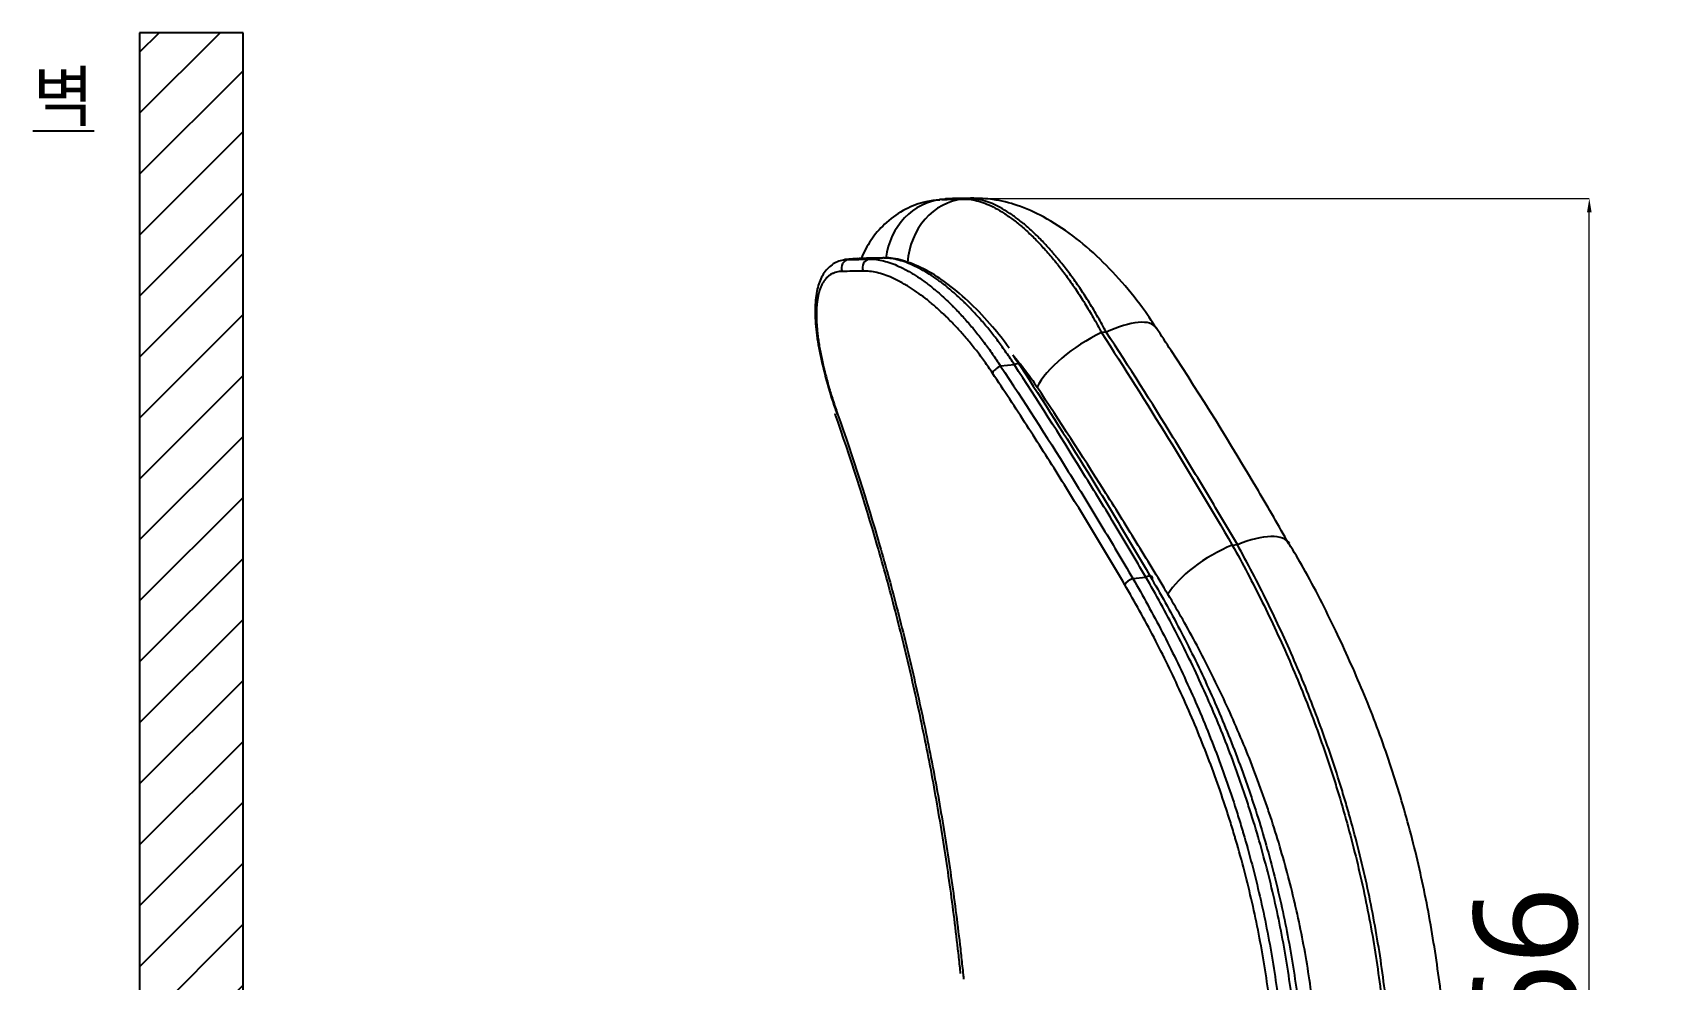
# Model space of a CAD drawing. Extents: x -2833 to -229, y 127 to 2035.
# Drawn here: x -2369.2 to -1894.7, y 864.9 to 1139.2 of the extents above; entities that cross this region are included whole.
import ezdxf

# ---------------------------------------------------------------- set-up
doc = ezdxf.new("R2010")
doc.units = 0
doc.header["$LTSCALE"] = 0.5
doc.header["$MEASUREMENT"] = 0
doc.layers.get('0').update_dxf_attribs({"linetype": 'CONTINUOUS'})
doc.layers.get('DEFPOINTS').update_dxf_attribs({"linetype": 'CONTINUOUS'})
doc.styles.add('Daelim Dimension', font='NanumGothic.ttf')
doc.styles.add('NOTE', font='NanumGothic.ttf', dxfattribs={"width": 0.85, "height": 4})
doc.dimstyles.new('DEFAULT', dxfattribs={"dimscale": 2, "dimtxt": 2, "dimasz": 2, "dimexe": 0, "dimexo": 2, "dimgap": 1, "dimtad": 1, "dimdec": 0, "dimzin": 9, "dimdsep": 46, "dimtxsty": 'Daelim Dimension', "dimcen": 0.5, "dimclrd": 5, "dimclre": 5, "dimclrt": 256, "dimadec": 1, "dimazin": 0, "dimtfac": 1, "dimtdec": 0, "dimtix": 1, "dimtmove": 0, "dimatfit": 3, "dimfxl": 1, "dimtolj": 1, "dimtzin": 1, "dimlwd": 9, "dimlwe": 9, "dimarcsym": 0})

# ---------------------------------------------------------------- blocks, each defined once
blk = doc.blocks.new('*D63')
at = {"color": 5, "lineweight": 9, "transparency": 16777216}
for p, q in [((-2095.57, 1091.13), (-1918.11, 1091.13)), ((-1918.11, 629.1), (-1918.11, 1087.13)), ((-2049.99, 625.1), (-1918.11, 625.1))]:
    blk.add_line(p, q, dxfattribs=at)
at = {"color": 5, "transparency": 16777216}
for points in [[(-1918.78, 1087.13), (-1917.44, 1087.13), (-1918.11, 1091.13)], [(-1918.78, 629.1), (-1917.44, 629.1), (-1918.11, 625.1)]]:
    blk.add_solid(points, dxfattribs=at)
at = {"layer": 'DEFPOINTS', "color": 0, "transparency": 16777216}
for p in [(-2099.57, 1091.13), (-1918.11, 1091.13), (-2053.99, 625.1)]:
    blk.add_point(p, dxfattribs=at)
at = {"color": 7, "transparency": 16777216, "insert": (-1936.44, 858.12), "char_height": 30, "attachment_point": 5, "rotation": 90, "style": 'Daelim Dimension'}
blk.add_mtext('\\A1;466', dxfattribs=at)

msp = doc.modelspace()

# ---------------------------------------------------------------- hatches: boundary and pattern name
h = msp.add_hatch()
h.set_pattern_fill('ANSI31', color=3, scale=99.955177)
h.set_pattern_definition([(45, (-7707.805, 4510.419), (-8.834873, 8.834873), [])])
edge = h.paths.add_edge_path()
edge.add_spline(control_points=[(-2338.18, 657.7), (-2328.68, 656.71), (-2317.67, 641.05), (-2308.19, 640.81)], knot_values=[20.260587, 20.260587, 20.260587, 20.260587, 53.794277, 53.794277, 53.794277, 53.794277], degree=3, periodic=0)
edge.add_line((-2308.19, 640.81), (-2308.19, 1139.16))
edge.add_line((-2308.19, 1139.16), (-2338.18, 1139.16))
edge.add_line((-2338.18, 1139.16), (-2338.18, 657.7))
edge = h.paths.add_edge_path()
edge.add_spline(control_points=[(-2308.19, 620.81), (-2317.67, 621.06), (-2328.68, 636.72), (-2338.18, 637.71)], knot_values=[20.260587, 20.260587, 20.260587, 20.260587, 53.794277, 53.794277, 53.794277, 53.794277], degree=3, periodic=0)
edge.add_line((-2338.18, 637.71), (-2338.18, 517.42))
edge.add_line((-2338.18, 517.42), (-1894.66, 517.42))
edge.add_line((-1894.66, 517.42), (-1894.66, 547.41))
edge.add_line((-1894.66, 547.41), (-2308.19, 547.41))
edge.add_line((-2308.19, 547.41), (-2308.19, 620.81))

# ---------------------------------------------------------------- linework, layer by layer
for p, q in [((-2308.19, 1139.16), (-2338.18, 1139.16)), ((-2338.18, 1139.16), (-2338.18, 657.7)), ((-2308.19, 640.81), (-2308.19, 1139.16))]:
    msp.add_line(p, q)
at = {"color": 7, "linetype": 'Continuous', "lineweight": 25}
for p, q in [((-2104.54, 1090.98), (-2106.32, 1090.82)), ((-2103.96, 1091), (-2105.73, 1090.85)), ((-2099.43, 1090.98), (-2097.82, 1091.12)), ((-2130.28, 1073.74), (-2133.91, 1073.42)), ((-2129.59, 1073.74), (-2133.23, 1073.42)), ((-2129.08, 1073.76), (-2132.73, 1073.44)), ((-2126.68, 1073.55), (-2122.86, 1073.89)), ((-2058.08, 1052.38), (-2059.45, 1052.26)), ((-2084.72, 1042.92), (-2088.71, 1042.57)), ((-2021.56, 990.68), (-2020.1, 990.81)), ((-2050.39, 981.03), (-2046.6, 981.36))]:
    msp.add_line(p, q, dxfattribs=at)
for centre, major_axis, ratio, start_param, end_param in [((-2104.1, 1070.93), (-0.39, 19.99), 0.902216, 0.069172, 1.404958), ((-2097.8, 1071.06), (0.44, -19.99), 0.895005, 3.20847, 4.616552), ((-2103.01, 1071.09), (-0.36, 19.99), 0.906698, 0.041496, 0.070733), ((-2102.32, 1071.09), (-0.36, 19.99), 0.906698, 6.282383, 6.353919), ((-2096.18, 1071.21), (-0.41, 19.99), 0.899947, 6.276097, 6.351608), ((-2132.52, 1070.95), (-0.04, 2.5), 0.909324, 0.071703, 1.951422), ((-2126.48, 1071.06), (-0.05, 2.5), 0.902843, 0.069384, 1.946295), ((-2060.28, 1042.68), (16.73, 10.95), 0.370065, 0.000398, 1.205106), ((-2061.65, 1042.56), (-16.77, -10.88), 0.371373, 4.34817, 5.74249), ((-2088.99, 1041.36), (-2.08, -1.38), 0.367942, 4.344338, 5.769792), ((-2085, 1041.71), (-2.09, -1.37), 0.369919, 2.608699, 4.346536), ((-2134.44, 1029.51), (-2.36, -0.83), 0.073089, 0.04028, 0.357092), ((-2022.3, 981.11), (-17.28, -10.05), 0.386857, 3.137465, 4.366666), ((-2023.76, 980.99), (-17.26, -10.08), 0.386284, 4.365944, 5.683546), ((-2050.66, 979.82), (-2.16, -1.26), 0.386162, 4.36579, 5.713327), ((-2046.87, 980.15), (-2.16, -1.26), 0.385893, 2.550654, 4.365452)]:
    msp.add_ellipse(centre, major_axis=major_axis, ratio=ratio, start_param=start_param, end_param=end_param, dxfattribs=at)
for points, knots in [([(-2106.28, 1090.66), (-2107.66, 1090.63), (-2111.04, 1090.23), (-2116.44, 1088.17), (-2121.81, 1084.51), (-2126.02, 1079.74), (-2128.09, 1076.05), (-2128.96, 1074.04), (-2129.04, 1073.84)], [0, 0, 0, 0, 0.137707, 0.345017, 0.566786, 0.773411, 0.977645, 1, 1, 1, 1]), ([(-2099.43, 1090.98), (-2098.73, 1090.99), (-2098.01, 1090.93), (-2096.54, 1090.72), (-2095.78, 1090.55), (-2094.25, 1090.11), (-2093.47, 1089.84), (-2091.89, 1089.18), (-2091.08, 1088.8), (-2089.43, 1087.92), (-2088.6, 1087.43), (-2087.54, 1086.74), (-2087.32, 1086.6), (-2087, 1086.39), (-2086.89, 1086.31), (-2086.68, 1086.17), (-2086.57, 1086.09), (-2086.04, 1085.72), (-2085.6, 1085.4), (-2084.31, 1084.43), (-2083.44, 1083.73), (-2081.7, 1082.24), (-2080.83, 1081.45), (-2079.07, 1079.77), (-2078.19, 1078.88), (-2076.43, 1077.01), (-2075.55, 1076.03), (-2074.22, 1074.49), (-2073.77, 1073.96), (-2073.22, 1073.29), (-2073.11, 1073.16), (-2072.89, 1072.88), (-2072.56, 1072.47), (-2072.22, 1072.06), (-2071.12, 1070.66), (-2070.25, 1069.51), (-2068.52, 1067.13), (-2067.67, 1065.9), (-2065.97, 1063.38), (-2065.13, 1062.08), (-2063.48, 1059.4), (-2062.66, 1058.03), (-2061.04, 1055.2), (-2060.24, 1053.75), (-2059.45, 1052.26)], [0, 0, 0, 0, 0.0625, 0.0625, 0.125, 0.125, 0.1875, 0.1875, 0.25, 0.25, 0.3125, 0.3125, 0.328125, 0.328125, 0.335937, 0.335937, 0.34375, 0.34375, 0.375, 0.375, 0.4375, 0.4375, 0.5, 0.5, 0.5625, 0.5625, 0.625, 0.625, 0.65625, 0.65625, 0.664062, 0.664062, 0.671875, 0.6875, 0.6875, 0.75, 0.75, 0.8125, 0.8125, 0.875, 0.875, 0.9375, 0.9375, 1, 1, 1, 1]), ([(-2058.08, 1052.38), (-2058.87, 1053.87), (-2059.67, 1055.31), (-2061.3, 1058.14), (-2062.12, 1059.51), (-2063.78, 1062.18), (-2064.62, 1063.48), (-2066.32, 1066), (-2067.17, 1067.23), (-2068.9, 1069.6), (-2069.77, 1070.76), (-2071.09, 1072.43), (-2071.53, 1072.98), (-2072.03, 1073.58), (-2072.08, 1073.65), (-2072.19, 1073.79), (-2072.36, 1073.99), (-2072.75, 1074.45), (-2073.08, 1074.84), (-2074.19, 1076.13), (-2075.07, 1077.11), (-2076.82, 1078.98), (-2077.7, 1079.87), (-2079.44, 1081.55), (-2080.31, 1082.34), (-2082.04, 1083.84), (-2082.9, 1084.54), (-2084.19, 1085.51), (-2084.72, 1085.91), (-2085.3, 1086.32), (-2085.46, 1086.43), (-2085.57, 1086.5), (-2085.62, 1086.53), (-2085.89, 1086.72), (-2086.1, 1086.86), (-2087.15, 1087.54), (-2087.98, 1088.04), (-2089.6, 1088.92), (-2090.4, 1089.3), (-2091.97, 1089.97), (-2092.74, 1090.24), (-2094.24, 1090.69), (-2094.98, 1090.85), (-2096.42, 1091.07), (-2097.13, 1091.13), (-2097.82, 1091.12)], [0, 0, 0, 0, 0.0625, 0.0625, 0.125, 0.125, 0.1875, 0.1875, 0.25, 0.25, 0.3125, 0.3125, 0.34375, 0.34375, 0.347656, 0.347656, 0.351563, 0.359375, 0.375, 0.375, 0.4375, 0.4375, 0.5, 0.5, 0.5625, 0.5625, 0.625, 0.625, 0.65625, 0.664062, 0.667969, 0.667969, 0.671875, 0.671875, 0.6875, 0.6875, 0.75, 0.75, 0.8125, 0.8125, 0.875, 0.875, 0.9375, 0.9375, 1, 1, 1, 1]), ([(-2043.61, 1053.52), (-2044.37, 1054.76), (-2047.18, 1059.16), (-2052.61, 1065.99), (-2059.91, 1073.85), (-2067.79, 1080.58), (-2075.75, 1085.78), (-2083.46, 1089.19), (-2090.41, 1090.99), (-2094.92, 1091.19), (-2096.99, 1091.12)], [0, 0, 0, 0, 0.054585, 0.19892, 0.346534, 0.500039, 0.656488, 0.789167, 0.905226, 1, 1, 1, 1]), ([(-2133.21, 1073.25), (-2133.73, 1073.28), (-2135.43, 1073.21), (-2138.09, 1071.78), (-2140.52, 1068.89), (-2142, 1064.85), (-2142.59, 1059.68), (-2142.28, 1053.35), (-2141.13, 1046.12), (-2139.22, 1038.34), (-2137.46, 1032.39), (-2136.26, 1029.17), (-2136.06, 1028.63)], [0, 0, 0, 0, 0.043252, 0.144897, 0.251336, 0.359731, 0.478468, 0.602672, 0.725965, 0.850423, 0.975265, 1, 1, 1, 1]), ([(-2126.68, 1073.55), (-2126.04, 1073.56), (-2125.37, 1073.53), (-2124.01, 1073.36), (-2123.32, 1073.23), (-2121.89, 1072.88), (-2121.17, 1072.66), (-2119.68, 1072.13), (-2118.17, 1071.51), (-2116.5, 1070.67), (-2115.6, 1070.16), (-2115.4, 1070.05), (-2115.3, 1069.99), (-2114.99, 1069.82), (-2114.79, 1069.7), (-2114.18, 1069.34), (-2113.78, 1069.09), (-2112.56, 1068.3), (-2111.74, 1067.74), (-2110.09, 1066.55), (-2109.26, 1065.91), (-2107.59, 1064.57), (-2106.76, 1063.86), (-2105.08, 1062.36), (-2104.23, 1061.58), (-2103.17, 1060.55), (-2102.85, 1060.24), (-2102.54, 1059.92), (-2102.32, 1059.7), (-2102.22, 1059.6), (-2101.69, 1059.06), (-2101.27, 1058.62), (-2100, 1057.29), (-2099.17, 1056.37), (-2097.51, 1054.47), (-2095.86, 1052.51), (-2094.24, 1050.43), (-2092.63, 1048.29), (-2091.84, 1047.19), (-2090.26, 1044.93), (-2089.48, 1043.77), (-2088.71, 1042.57)], [0, 0, 0, 0, 0.0625, 0.0625, 0.125, 0.125, 0.1875, 0.1875, 0.25, 0.3125, 0.320313, 0.320313, 0.328125, 0.328125, 0.34375, 0.34375, 0.375, 0.375, 0.4375, 0.4375, 0.5, 0.5, 0.5625, 0.5625, 0.625, 0.625, 0.640625, 0.648438, 0.648438, 0.65625, 0.65625, 0.6875, 0.6875, 0.75, 0.75, 0.8125, 0.875, 0.875, 0.9375, 0.9375, 1, 1, 1, 1]), ([(-2084.72, 1042.92), (-2085.48, 1044.12), (-2086.26, 1045.29), (-2087.82, 1047.56), (-2088.61, 1048.66), (-2090.21, 1050.8), (-2091.02, 1051.85), (-2092.64, 1053.87), (-2093.47, 1054.85), (-2095.12, 1056.75), (-2095.96, 1057.67), (-2097.22, 1059.01), (-2097.65, 1059.45), (-2098.18, 1059.99), (-2098.28, 1060.09), (-2098.49, 1060.31), (-2098.81, 1060.62), (-2099.13, 1060.94), (-2100.19, 1061.97), (-2101.03, 1062.75), (-2102.72, 1064.24), (-2103.56, 1064.95), (-2105.23, 1066.29), (-2106.06, 1066.93), (-2107.72, 1068.12), (-2108.54, 1068.68), (-2109.77, 1069.46), (-2110.18, 1069.71), (-2110.8, 1070.07), (-2111, 1070.19), (-2111.41, 1070.42), (-2111.61, 1070.53), (-2112.62, 1071.08), (-2114.2, 1071.87), (-2115.74, 1072.48), (-2117.24, 1073.01), (-2117.98, 1073.22), (-2119.43, 1073.57), (-2120.14, 1073.7), (-2121.52, 1073.86), (-2122.2, 1073.9), (-2122.86, 1073.89)], [0, 0, 0, 0, 0.0625, 0.0625, 0.125, 0.125, 0.1875, 0.1875, 0.25, 0.25, 0.3125, 0.3125, 0.34375, 0.34375, 0.351563, 0.351563, 0.359375, 0.375, 0.375, 0.4375, 0.4375, 0.5, 0.5, 0.5625, 0.5625, 0.625, 0.625, 0.65625, 0.65625, 0.671875, 0.671875, 0.6875, 0.6875, 0.75, 0.8125, 0.8125, 0.875, 0.875, 0.9375, 0.9375, 1, 1, 1, 1]), ([(-2086.21, 1047.73), (-2087.78, 1049.92), (-2091.39, 1054.59), (-2097.35, 1060.87), (-2103.86, 1066.41), (-2110.33, 1070.62), (-2116.28, 1073.05), (-2120.41, 1074.06), (-2122.35, 1073.83), (-2122.68, 1073.78)], [0, 0, 0, 0, 0.133918, 0.303559, 0.475701, 0.648111, 0.819355, 0.969664, 1, 1, 1, 1]), ([(-2134.62, 1069.99), (-2134.91, 1069.98), (-2135.49, 1069.94), (-2136.3, 1069.78), (-2137.07, 1069.53), (-2137.55, 1069.29), (-2138.02, 1069.03), (-2138.24, 1068.88), (-2138.49, 1068.69), (-2138.52, 1068.67), (-2138.57, 1068.62), (-2138.65, 1068.56), (-2138.83, 1068.4), (-2138.98, 1068.26), (-2139.28, 1067.96), (-2139.65, 1067.53), (-2140.16, 1066.8), (-2140.6, 1065.97), (-2140.99, 1065.05), (-2141.24, 1064.29), (-2141.38, 1063.8), (-2141.42, 1063.67), (-2141.44, 1063.57), (-2141.45, 1063.53), (-2141.51, 1063.3), (-2141.55, 1063.11), (-2141.67, 1062.54), (-2141.81, 1061.75), (-2141.97, 1060.49), (-2142.06, 1059.15), (-2142.1, 1057.74), (-2142.08, 1056.26), (-2142.03, 1055.22), (-2141.98, 1054.56), (-2141.97, 1054.43), (-2141.95, 1054.16), (-2141.92, 1053.75), (-2141.88, 1053.35), (-2141.8, 1052.52), (-2141.68, 1051.41), (-2141.45, 1049.7), (-2141.16, 1047.94), (-2140.83, 1046.14), (-2140.45, 1044.29), (-2140.16, 1043.03), (-2139.99, 1042.32), (-2139.97, 1042.24), (-2139.94, 1042.08), (-2139.88, 1041.84), (-2139.74, 1041.28), (-2139.62, 1040.79), (-2139.38, 1039.83), (-2139.04, 1038.54), (-2138.49, 1036.59), (-2137.91, 1034.63), (-2137.29, 1032.66), (-2136.64, 1030.67), (-2136.18, 1029.34), (-2135.94, 1028.67)], [0, 0, 0, 0, 0.03125, 0.0625, 0.09375, 0.125, 0.125, 0.15625, 0.15625, 0.160156, 0.160156, 0.164063, 0.171875, 0.1875, 0.1875, 0.21875, 0.25, 0.28125, 0.3125, 0.34375, 0.351563, 0.355469, 0.355469, 0.359375, 0.359375, 0.375, 0.375, 0.40625, 0.4375, 0.46875, 0.5, 0.53125, 0.5625, 0.5625, 0.570313, 0.570313, 0.578125, 0.59375, 0.59375, 0.625, 0.65625, 0.6875, 0.71875, 0.75, 0.78125, 0.78125, 0.785156, 0.785156, 0.789063, 0.796875, 0.8125, 0.8125, 0.84375, 0.875, 0.90625, 0.9375, 0.96875, 1, 1, 1, 1]), ([(-2091.05, 1040.53), (-2091.81, 1041.68), (-2092.59, 1042.79), (-2094.14, 1044.96), (-2094.93, 1046.01), (-2096.52, 1048.06), (-2098.12, 1050.05), (-2099.75, 1051.92), (-2101.39, 1053.74), (-2102.22, 1054.62), (-2103.47, 1055.89), (-2103.89, 1056.31), (-2104.41, 1056.82), (-2104.51, 1056.92), (-2104.72, 1057.13), (-2105.04, 1057.43), (-2105.35, 1057.73), (-2106.4, 1058.71), (-2107.23, 1059.46), (-2108.89, 1060.89), (-2109.72, 1061.56), (-2111.36, 1062.85), (-2112.18, 1063.45), (-2113.81, 1064.59), (-2114.62, 1065.13), (-2115.82, 1065.87), (-2116.42, 1066.23), (-2117.02, 1066.57), (-2117.32, 1066.73), (-2117.42, 1066.79), (-2117.62, 1066.89), (-2117.72, 1066.95), (-2118.61, 1067.42), (-2120.16, 1068.18), (-2121.65, 1068.76), (-2123.11, 1069.26), (-2123.83, 1069.47), (-2125.24, 1069.81), (-2125.92, 1069.93), (-2127.26, 1070.09), (-2127.92, 1070.12), (-2128.56, 1070.11)], [0, 0, 0, 0, 0.0625, 0.0625, 0.125, 0.125, 0.1875, 0.25, 0.25, 0.3125, 0.3125, 0.34375, 0.34375, 0.351563, 0.351563, 0.359375, 0.375, 0.375, 0.4375, 0.4375, 0.5, 0.5, 0.5625, 0.5625, 0.625, 0.625, 0.65625, 0.671875, 0.671875, 0.679688, 0.679688, 0.6875, 0.6875, 0.75, 0.8125, 0.8125, 0.875, 0.875, 0.9375, 0.9375, 1, 1, 1, 1]), ([(-2005.2, 991.09), (-2008.08, 996.21), (-2018.93, 1015.08), (-2031.89, 1035.87), (-2042.14, 1051.43), (-2043.59, 1053.61)], [0, 0, 0, 0, 0.241476, 0.893576, 1, 1, 1, 1]), ([(-2059.45, 1052.26), (-2052.87, 1042.11), (-2046.42, 1031.9), (-2033.8, 1011.38), (-2027.62, 1001.06), (-2021.56, 990.68)], [0, 0, 0, 0, 0.5, 0.5, 1, 1, 1, 1]), ([(-2020.1, 990.81), (-2023.12, 996), (-2026.18, 1001.18), (-2032.36, 1011.51), (-2035.49, 1016.65), (-2044.97, 1032.05), (-2051.45, 1042.25), (-2058.08, 1052.38)], [0, 0, 0, 0, 0.25, 0.25, 0.5, 0.5, 1, 1, 1, 1]), ([(-2085.2, 1045.83), (-2084.59, 1045.12), (-2083.99, 1044.39), (-2082.79, 1042.9), (-2082.19, 1042.14), (-2081.01, 1040.58), (-2080.42, 1039.78), (-2079.26, 1038.14), (-2078.68, 1037.3), (-2078.11, 1036.44)], [0, 0, 0, 0, 0.25, 0.25, 0.5, 0.5, 0.75, 0.75, 1, 1, 1, 1]), ([(-2052.74, 979.21), (-2055.78, 984.39), (-2058.85, 989.55), (-2065.08, 999.84), (-2068.23, 1004.97), (-2073.02, 1012.63), (-2074.62, 1015.19), (-2077.85, 1020.28), (-2079.48, 1022.82), (-2082.75, 1027.9), (-2084.4, 1030.43), (-2087.71, 1035.49), (-2089.37, 1038.01), (-2091.05, 1040.53)], [0, 0, 0, 0, 0.25, 0.25, 0.5, 0.5, 0.625, 0.625, 0.75, 0.75, 0.875, 0.875, 1, 1, 1, 1]), ([(-2088.71, 1042.57), (-2082, 1032.46), (-2075.46, 1022.27), (-2065.88, 1006.88), (-2062.73, 1001.74), (-2056.5, 991.41), (-2053.43, 986.23), (-2050.39, 981.03)], [0, 0, 0, 0, 0.5, 0.5, 0.75, 0.75, 1, 1, 1, 1]), ([(-2046.6, 981.36), (-2049.64, 986.55), (-2052.71, 991.73), (-2058.93, 1002.05), (-2062.07, 1007.2), (-2071.59, 1022.59), (-2078.08, 1032.79), (-2084.72, 1042.92)], [0, 0, 0, 0, 0.25, 0.25, 0.5, 0.5, 1, 1, 1, 1]), ([(-2082.94, 1042.49), (-2076.3, 1032.33), (-2069.81, 1022.1), (-2061.87, 1009.23), (-2060.29, 1006.65), (-2057.15, 1001.49), (-2055.58, 998.9), (-2052.48, 993.72), (-2050.93, 991.13), (-2047.86, 985.94), (-2046.33, 983.34), (-2044.81, 980.74)], [0, 0, 0, 0, 0.5, 0.5, 0.625, 0.625, 0.75, 0.75, 0.875, 0.875, 1, 1, 1, 1]), ([(-2040.21, 976.43), (-2043.24, 981.48), (-2047.84, 989.04), (-2052.51, 996.58), (-2055.63, 1001.59), (-2057.2, 1004.1), (-2065.1, 1016.6), (-2071.54, 1026.55), (-2078.11, 1036.44)], [0, 0, 0, 0, 0.25, 0.375, 0.375, 0.5, 0.5, 1, 1, 1, 1]), ([(-2100.28, 866.49), (-2100.35, 867.22), (-2100.43, 867.95), (-2100.68, 870.33), (-2100.86, 871.99), (-2101.8, 880.28), (-2102.65, 886.89), (-2104.52, 900.06), (-2105.55, 906.63), (-2107.78, 919.72), (-2108.99, 926.24), (-2111.59, 939.24), (-2114.38, 952.2), (-2117.52, 965.08), (-2120.02, 974.71), (-2120.87, 977.91), (-2122.63, 984.31), (-2123.53, 987.5), (-2128.14, 1003.43), (-2132.2, 1016.1), (-2136.63, 1028.67)], [0, 0, 0, 0, 0.013099, 0.013099, 0.043005, 0.043005, 0.162629, 0.162629, 0.282254, 0.282254, 0.401878, 0.401878, 0.521502, 0.641127, 0.641127, 0.700939, 0.700939, 0.760751, 0.760751, 1, 1, 1, 1]), ([(-2135.94, 1028.67), (-2131.52, 1016.1), (-2127.46, 1003.43), (-2122.85, 987.5), (-2121.95, 984.31), (-2120.19, 977.91), (-2119.34, 974.71), (-2116.84, 965.08), (-2113.69, 952.2), (-2110.91, 939.24), (-2108.31, 926.24), (-2107.1, 919.72), (-2104.86, 906.63), (-2103.84, 900.06), (-2101.96, 886.89), (-2101.12, 880.28), (-2100.18, 871.99), (-2100, 870.33), (-2099.73, 867.84), (-2099.65, 867.01), (-2099.52, 865.74), (-2099.47, 865.3), (-2099.43, 864.87)], [0, 0, 0, 0, 0.236939, 0.236939, 0.296173, 0.296173, 0.355408, 0.355408, 0.473878, 0.592347, 0.592347, 0.710816, 0.710816, 0.829286, 0.829286, 0.947755, 0.947755, 0.977372, 0.977372, 0.992181, 0.992181, 1, 1, 1, 1]), ([(-2021.56, 990.68), (-2020.06, 987.99), (-2017.11, 982.54), (-2012.86, 974.21), (-2008.79, 965.72), (-2006.2, 959.95), (-2003.67, 954.12), (-2002.44, 951.18), (-2000.05, 945.23), (-1998.88, 942.23), (-1996.62, 936.17), (-1995.53, 933.1), (-1994.21, 929.24), (-1993.95, 928.46), (-1993.62, 927.49), (-1993.56, 927.3), (-1993.43, 926.91), (-1993.23, 926.32), (-1993.04, 925.74), (-1992.41, 923.79), (-1991.91, 922.23), (-1990.45, 917.54), (-1989.52, 914.39), (-1987.75, 908.08), (-1986.9, 904.91), (-1985.31, 898.55), (-1983.81, 892.15), (-1981.82, 882.48), (-1980.12, 872.73), (-1979.18, 866.17), (-1978.34, 859.58), (-1977.97, 856.27), (-1977.32, 849.63), (-1977.05, 846.29), (-1976.82, 842.94)], [0, 0, 0, 0, 0.0625, 0.125, 0.1875, 0.25, 0.25, 0.3125, 0.3125, 0.375, 0.375, 0.4375, 0.4375, 0.453125, 0.453125, 0.457031, 0.457031, 0.460938, 0.46875, 0.46875, 0.5, 0.5, 0.5625, 0.5625, 0.625, 0.625, 0.6875, 0.75, 0.8125, 0.875, 0.875, 0.9375, 0.9375, 1, 1, 1, 1]), ([(-1975.63, 843.04), (-1975.85, 846.39), (-1976.12, 849.73), (-1976.76, 856.38), (-1977.13, 859.69), (-1977.96, 866.29), (-1978.9, 872.87), (-1980.6, 882.67), (-1982.58, 892.39), (-1984.08, 898.83), (-1985.68, 905.24), (-1986.53, 908.43), (-1987.53, 912.02), (-1987.64, 912.41), (-1987.87, 913.21), (-1988.21, 914.4), (-1988.55, 915.59), (-1989.25, 917.95), (-1989.73, 919.53), (-1991.18, 924.22), (-1992.19, 927.31), (-1994.28, 933.45), (-1995.36, 936.49), (-1997.6, 942.51), (-1998.75, 945.5), (-2001.12, 951.41), (-2003.56, 957.26), (-2007.41, 965.89), (-2011.45, 974.36), (-2015.68, 982.67), (-2018.61, 988.11), (-2020.1, 990.81)], [0, 0, 0, 0, 0.0625, 0.0625, 0.125, 0.125, 0.1875, 0.25, 0.3125, 0.375, 0.375, 0.4375, 0.4375, 0.445313, 0.445313, 0.453125, 0.46875, 0.46875, 0.5, 0.5, 0.5625, 0.5625, 0.625, 0.625, 0.6875, 0.6875, 0.75, 0.8125, 0.875, 0.9375, 1, 1, 1, 1]), ([(-1959.82, 844.6), (-1959.9, 846.42), (-1960.34, 855.06), (-1962.28, 870.49), (-1965.77, 890.71), (-1970.56, 910.56), (-1976.48, 929.86), (-1983.53, 948.35), (-1991.68, 966.41), (-1998.9, 980.65), (-2003.67, 988.76), (-2005.09, 991.09)], [0, 0, 0, 0, 0.034572, 0.164064, 0.293943, 0.423794, 0.553275, 0.681779, 0.808006, 0.94397, 1, 1, 1, 1]), ([(-2009.06, 840.66), (-2009.26, 843.82), (-2009.51, 846.97), (-2010.12, 853.23), (-2010.47, 856.35), (-2011.27, 862.56), (-2012.18, 868.75), (-2013.83, 877.97), (-2015.12, 884.06), (-2016.5, 890.13), (-2017.24, 893.16), (-2018.81, 899.18), (-2019.64, 902.18), (-2020.63, 905.54), (-2020.74, 905.92), (-2020.96, 906.66), (-2021.29, 907.78), (-2021.63, 908.9), (-2022.32, 911.12), (-2022.79, 912.59), (-2024.22, 916.99), (-2025.22, 919.9), (-2027.28, 925.65), (-2028.34, 928.49), (-2030.55, 934.13), (-2031.68, 936.92), (-2034.02, 942.45), (-2036.43, 947.92), (-2040.23, 955.98), (-2044.22, 963.88), (-2048.38, 971.63), (-2051.27, 976.7), (-2052.74, 979.21)], [0, 0, 0, 0, 0.0625, 0.0625, 0.125, 0.125, 0.1875, 0.25, 0.3125, 0.3125, 0.375, 0.375, 0.4375, 0.4375, 0.445313, 0.445313, 0.453125, 0.46875, 0.46875, 0.5, 0.5, 0.5625, 0.5625, 0.625, 0.625, 0.6875, 0.6875, 0.75, 0.8125, 0.875, 0.9375, 1, 1, 1, 1]), ([(-2050.39, 981.03), (-2048.91, 978.49), (-2046.01, 973.35), (-2041.83, 965.49), (-2037.83, 957.49), (-2034.01, 949.32), (-2031.59, 943.78), (-2029.25, 938.18), (-2028.11, 935.35), (-2025.9, 929.64), (-2024.83, 926.76), (-2022.76, 920.94), (-2021.76, 918), (-2020.32, 913.55), (-2019.62, 911.31), (-2018.94, 909.05), (-2018.6, 907.92), (-2018.49, 907.55), (-2018.26, 906.79), (-2018.15, 906.41), (-2017.16, 903.01), (-2016.33, 899.98), (-2014.76, 893.88), (-2014.01, 890.82), (-2012.63, 884.68), (-2011.33, 878.52), (-2009.67, 869.2), (-2008.76, 862.94), (-2007.95, 856.65), (-2007.6, 853.5), (-2006.99, 847.17), (-2006.73, 843.99), (-2006.53, 840.79)], [0, 0, 0, 0, 0.0625, 0.125, 0.1875, 0.25, 0.3125, 0.3125, 0.375, 0.375, 0.4375, 0.4375, 0.5, 0.5, 0.53125, 0.546875, 0.546875, 0.554687, 0.554687, 0.5625, 0.5625, 0.625, 0.625, 0.6875, 0.6875, 0.75, 0.8125, 0.875, 0.875, 0.9375, 0.9375, 1, 1, 1, 1]), ([(-2002.55, 841.14), (-2002.75, 844.34), (-2003.01, 847.52), (-2003.63, 853.84), (-2003.99, 856.99), (-2004.8, 863.27), (-2005.72, 869.51), (-2007.38, 878.79), (-2009.32, 887.98), (-2010.8, 894.06), (-2012.37, 900.11), (-2013.2, 903.12), (-2014.94, 909.11), (-2015.86, 912.1), (-2017.3, 916.55), (-2017.92, 918.41), (-2018.55, 920.26), (-2018.8, 920.99), (-2018.93, 921.36), (-2019.31, 922.47), (-2019.57, 923.21), (-2020.88, 926.87), (-2021.96, 929.78), (-2024.19, 935.53), (-2025.34, 938.37), (-2027.71, 944), (-2028.93, 946.79), (-2031.42, 952.31), (-2033.98, 957.77), (-2038.01, 965.8), (-2042.21, 973.67), (-2045.12, 978.82), (-2046.6, 981.36)], [0, 0, 0, 0, 0.0625, 0.0625, 0.125, 0.125, 0.1875, 0.25, 0.3125, 0.375, 0.375, 0.4375, 0.4375, 0.5, 0.5, 0.53125, 0.539063, 0.539063, 0.546875, 0.546875, 0.5625, 0.5625, 0.625, 0.625, 0.6875, 0.6875, 0.75, 0.75, 0.8125, 0.875, 0.9375, 1, 1, 1, 1]), ([(-2044.81, 980.74), (-2043.33, 978.21), (-2040.43, 973.09), (-2036.25, 965.26), (-2032.23, 957.28), (-2028.4, 949.13), (-2025.98, 943.59), (-2023.62, 937.99), (-2022.47, 935.16), (-2020.25, 929.45), (-2019.17, 926.56), (-2017.87, 922.92), (-2017.61, 922.19), (-2017.23, 921.09), (-2017.1, 920.72), (-2016.85, 919.99), (-2016.72, 919.62), (-2016.1, 917.78), (-2015.61, 916.31), (-2014.17, 911.88), (-2013.26, 908.91), (-2011.52, 902.95), (-2010.69, 899.96), (-2009.13, 893.94), (-2007.66, 887.9), (-2005.72, 878.76), (-2004.07, 869.54), (-2003.16, 863.34), (-2002.35, 857.11), (-2001.99, 853.98), (-2001.38, 847.69), (-2001.12, 844.53), (-2000.92, 841.35)], [0, 0, 0, 0, 0.0625, 0.125, 0.1875, 0.25, 0.3125, 0.3125, 0.375, 0.375, 0.4375, 0.4375, 0.453125, 0.453125, 0.460938, 0.460938, 0.46875, 0.46875, 0.5, 0.5, 0.5625, 0.5625, 0.625, 0.625, 0.6875, 0.75, 0.8125, 0.875, 0.875, 0.9375, 0.9375, 1, 1, 1, 1]), ([(-1996.73, 841.87), (-1996.93, 844.95), (-1997.18, 848.02), (-1997.79, 854.13), (-1998.14, 857.17), (-1998.95, 863.21), (-1999.85, 869.23), (-2001.49, 878.17), (-2003.42, 887.02), (-2004.88, 892.87), (-2006.44, 898.68), (-2007.26, 901.58), (-2008.99, 907.34), (-2009.9, 910.21), (-2011.32, 914.49), (-2011.93, 916.27), (-2012.56, 918.04), (-2012.81, 918.75), (-2012.94, 919.1), (-2013.32, 920.17), (-2013.57, 920.87), (-2014.87, 924.39), (-2015.93, 927.18), (-2018.14, 932.68), (-2019.28, 935.41), (-2021.61, 940.79), (-2022.82, 943.46), (-2025.28, 948.73), (-2026.54, 951.34), (-2029.12, 956.5), (-2031.76, 961.61), (-2035.89, 969.11), (-2038.75, 974), (-2040.21, 976.43)], [0, 0, 0, 0, 0.0625, 0.0625, 0.125, 0.125, 0.1875, 0.25, 0.3125, 0.375, 0.375, 0.4375, 0.4375, 0.5, 0.5, 0.53125, 0.539062, 0.539062, 0.546875, 0.546875, 0.5625, 0.5625, 0.625, 0.625, 0.6875, 0.6875, 0.75, 0.75, 0.8125, 0.8125, 0.875, 0.9375, 1, 1, 1, 1])]:
    msp.add_open_spline(points, degree=3, knots=knots, dxfattribs=at)
for points, degree in [([(-2105.73, 1090.85), (-2103.67, 1090.89), (-2101.57, 1090.93), (-2099.43, 1090.98)], 3), ([(-2103.96, 1091), (-2104.17, 1091), (-2104.38, 1090.99), (-2104.58, 1090.98)], 3), ([(-2097.82, 1091.12), (-2099.9, 1091.08), (-2101.95, 1091.04), (-2103.96, 1091)], 3), ([(-2096.47, 1091.2), (-2099.74, 1091.12), (-2102.67, 1091.08)], 2), ([(-2133.27, 1073.42), (-2133.1, 1073.43), (-2132.91, 1073.44), (-2132.73, 1073.44)], 3), ([(-2132.73, 1073.44), (-2130.75, 1073.48), (-2128.73, 1073.51), (-2126.68, 1073.55)], 3), ([(-2129.08, 1073.76), (-2129.27, 1073.76), (-2129.45, 1073.75), (-2129.64, 1073.73)], 3), ([(-2122.86, 1073.89), (-2124.97, 1073.84), (-2127.04, 1073.8), (-2129.08, 1073.76)], 3), ([(-2128.56, 1070.11), (-2130.61, 1070.06), (-2132.63, 1070.03), (-2134.62, 1069.99)], 3), ([(-2085.2, 1045.83), (-2084.44, 1044.75), (-2083.68, 1043.64), (-2082.94, 1042.49)], 3)]:
    msp.add_open_spline(points, degree=degree, dxfattribs=at)

# ---------------------------------------------------------------- texts
at = {"color": 2, "linetype": 'Continuous', "style": 'NOTE'}
msp.add_text('%%U벽', height=14.187, dxfattribs=at).set_placement((-2369.15, 1113.61))

# ---------------------------------------------------------------- dimensions: what is measured, and where the dimension line sits
dim = msp.add_linear_dim(base=(-1918.11, 1091.13), p1=(-2053.99, 625.1), p2=(-2099.57, 1091.13), angle=90, dimstyle='DEFAULT', override={"dimtxt": 15, "dimclrt": 7})
dim.commit()
dim.dimension.update_dxf_attribs({"geometry": '*D63', "text_midpoint": (-1918.11, 858.12), "dimtype": 160})

doc.saveas('drawing.dxf')
